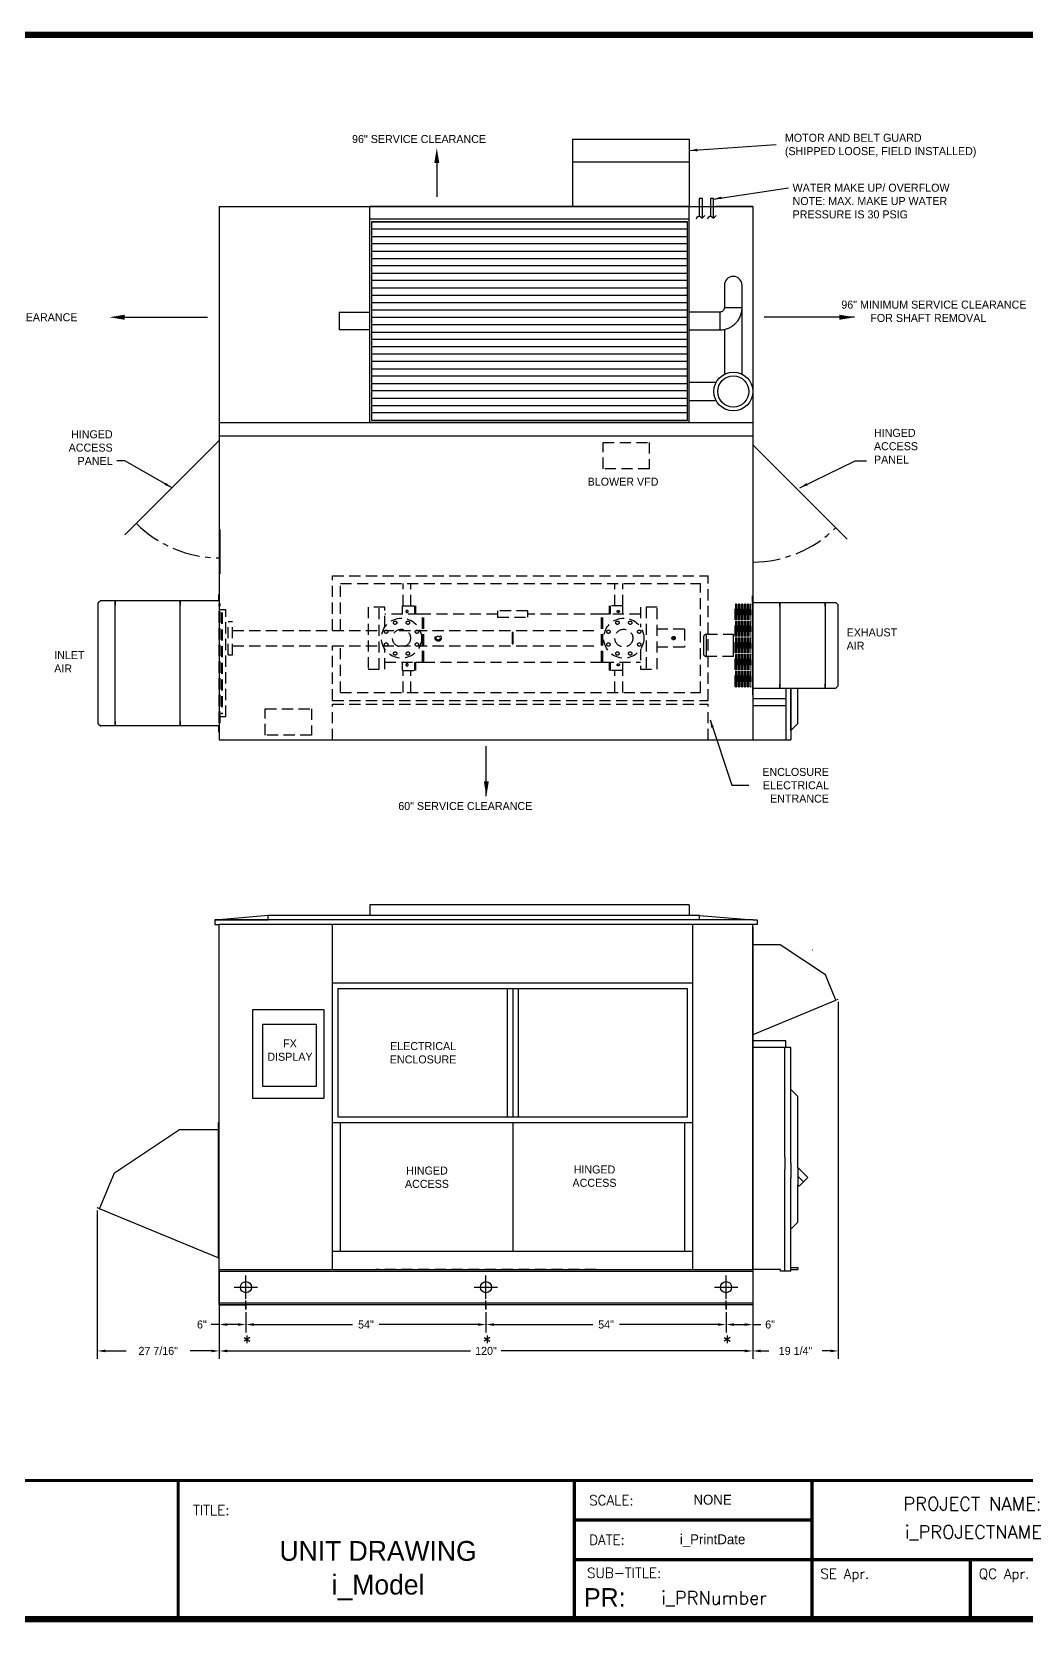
# Model space of a CAD drawing. Header units: inches. Extents: x -247 to 341, y -90 to 280.
# Drawn here: x -38 to 185.7, y -82.2 to 275.6 of the extents above; entities that cross this region are included whole.
import ezdxf
from ezdxf.enums import TextEntityAlignment as Align

# ---------------------------------------------------------------- set-up
doc = ezdxf.new("R2010")
doc.units = ezdxf.units.IN
doc.header["$MEASUREMENT"] = 0
doc.linetypes.add('CENTER', pattern=[2, 1.25, -0.25, 0.25, -0.25])
doc.linetypes.add('HIDDEN', pattern=[0.375, 0.25, -0.125])
doc.layers.get('0').update_dxf_attribs({"color": 10})
doc.layers.get('Defpoints').update_dxf_attribs({"color": 10})
doc.styles.add('ROMANS', font='romans.shx', dxfattribs={"height": 0.125})
doc.styles.add('SIMPLEX', font='SIMPLEX')
doc.dimstyles.get("Standard").update_dxf_attribs({"dimscale": 10, "dimtxt": 0.18, "dimasz": 0.18, "dimexe": 0.18, "dimexo": 0.0625, "dimgap": 0.09, "dimtad": 0, "dimtih": 1, "dimtoh": 1, "dimdec": 4, "dimzin": 0, "dimdsep": 46, "dimlunit": 5, "dimtxsty": 'Standard', "dimcen": -0.2, "dimadec": 0, "dimazin": 0, "dimtfac": 1, "dimtdec": 4, "dimtofl": 0, "dimtmove": 0, "dimatfit": 3, "dimfxl": 1, "dimfrac": 2, "dimtolj": 1, "dimtzin": 0, "dimarcsym": 0})
doc.dimstyles.new('STANDARD$0', dxfattribs={"dimtxt": 1, "dimasz": 1, "dimexe": 0.5, "dimexo": 0.5, "dimgap": 1, "dimtad": 0, "dimtih": 1, "dimtoh": 1, "dimdec": 6, "dimzin": 0, "dimdsep": 46, "dimlunit": 5, "dimtxsty": 'Standard', "dimcen": -0.0625, "dimadec": 0, "dimazin": 0, "dimtfac": 1, "dimtdec": 4, "dimtofl": 0, "dimtmove": 0, "dimatfit": 3, "dimfxl": 1, "dimtolj": 1, "dimtzin": 0, "dimarcsym": 0})

# ---------------------------------------------------------------- blocks, each defined once
blk = doc.blocks.new('*D4')
at = {"color": 0, "lineweight": -2, "ltscale": 5}
for p, q in [((4.17, -11.46), (4.17, -17.03)), ((10.17, -12.46), (10.17, -17.03)), ((4.17, -15.23), (2.37, -15.23)), ((8.37, -15.23), (5.97, -15.23))]:
    blk.add_line(p, q, dxfattribs=at)
at = {"color": 0, "ltscale": 5}
for points in [[(5.97, -14.93), (5.97, -15.53), (4.17, -15.23)], [(8.37, -14.93), (8.37, -15.53), (10.17, -15.23)]]:
    blk.add_solid(points, dxfattribs=at)
at = {"layer": 'Defpoints', "color": 0, "ltscale": 5}
for p in [(4.17, -10.83), (10.17, -11.83), (4.17, -15.23)]:
    blk.add_point(p, dxfattribs=at)
at = {"color": 0, "ltscale": 5, "insert": (0.27, -15.23), "char_height": 1.8, "attachment_point": 5}
blk.add_mtext('\\A1;6"', dxfattribs=at)
blk = doc.blocks.new('*D5')
at = {"color": 0, "lineweight": -2, "ltscale": 5}
for p, q in [((10.17, -13.08), (10.17, -17.03)), ((64.17, -12.46), (64.17, -17.03)), ((11.97, -15.23), (34.17, -15.23)), ((62.37, -15.23), (40.17, -15.23))]:
    blk.add_line(p, q, dxfattribs=at)
at = {"color": 0, "ltscale": 5}
for points in [[(11.97, -14.93), (11.97, -15.53), (10.17, -15.23)], [(62.37, -14.93), (62.37, -15.53), (64.17, -15.23)]]:
    blk.add_solid(points, dxfattribs=at)
at = {"layer": 'Defpoints', "color": 0, "ltscale": 5}
for p in [(10.17, -12.46), (64.17, -11.83), (64.17, -15.23)]:
    blk.add_point(p, dxfattribs=at)
at = {"color": 0, "ltscale": 5, "insert": (37.17, -15.23), "char_height": 1.8, "attachment_point": 5}
blk.add_mtext('\\A1;54"', dxfattribs=at)
blk = doc.blocks.new('*D6')
at = {"color": 0, "lineweight": -2, "ltscale": 5}
for p, q in [((64.17, -13.08), (64.17, -17.03)), ((118.17, -12.46), (118.17, -17.03)), ((65.97, -15.23), (88.17, -15.23)), ((116.37, -15.23), (94.17, -15.23))]:
    blk.add_line(p, q, dxfattribs=at)
at = {"color": 0, "ltscale": 5}
for points in [[(65.97, -14.93), (65.97, -15.53), (64.17, -15.23)], [(116.37, -14.93), (116.37, -15.53), (118.17, -15.23)]]:
    blk.add_solid(points, dxfattribs=at)
at = {"layer": 'Defpoints', "color": 0, "ltscale": 5}
for p in [(64.17, -12.46), (118.17, -11.83), (118.17, -15.23)]:
    blk.add_point(p, dxfattribs=at)
at = {"color": 0, "ltscale": 5, "insert": (91.17, -15.23), "char_height": 1.8, "attachment_point": 5}
blk.add_mtext('\\A1;54"', dxfattribs=at)
blk = doc.blocks.new('*D7')
at = {"color": 0, "lineweight": -2, "ltscale": 5}
for p, q in [((118.17, -13.08), (118.17, -17.03)), ((124.17, -11.46), (124.17, -17.03)), ((119.97, -15.23), (122.37, -15.23)), ((124.17, -15.23), (125.97, -15.23))]:
    blk.add_line(p, q, dxfattribs=at)
at = {"color": 0, "ltscale": 5}
for points in [[(119.97, -14.93), (119.97, -15.53), (118.17, -15.23)], [(122.37, -14.93), (122.37, -15.53), (124.17, -15.23)]]:
    blk.add_solid(points, dxfattribs=at)
at = {"layer": 'Defpoints', "color": 0, "ltscale": 5}
for p in [(118.17, -12.46), (124.17, -10.83), (124.17, -15.23)]:
    blk.add_point(p, dxfattribs=at)
at = {"color": 0, "ltscale": 5, "insert": (128.07, -15.23), "char_height": 1.8, "attachment_point": 5}
blk.add_mtext('\\A1;6"', dxfattribs=at)
blk = doc.blocks.new('*D8')
at = {"color": 0, "lineweight": -2, "ltscale": 5}
for p, q in [((4.17, -12.08), (4.17, -22.97)), ((124.17, -12.08), (124.17, -22.97)), ((5.97, -21.17), (60.72, -21.17)), ((122.37, -21.17), (67.62, -21.17))]:
    blk.add_line(p, q, dxfattribs=at)
at = {"color": 0, "ltscale": 5}
for points in [[(5.97, -20.87), (5.97, -21.47), (4.17, -21.17)], [(122.37, -20.87), (122.37, -21.47), (124.17, -21.17)]]:
    blk.add_solid(points, dxfattribs=at)
at = {"layer": 'Defpoints', "color": 0, "ltscale": 5}
for p in [(4.17, -11.46), (124.17, -11.46), (4.17, -21.17)]:
    blk.add_point(p, dxfattribs=at)
at = {"color": 0, "ltscale": 5, "insert": (64.17, -21.17), "char_height": 1.8, "attachment_point": 5}
blk.add_mtext('\\A1;120"', dxfattribs=at)
blk = doc.blocks.new('*D38')
at = {"color": 0, "lineweight": -2, "ltscale": 5}
for p, q in [((-23.27, 10.4), (-23.27, -22.97)), ((4.17, -3.46), (4.17, -22.97)), ((-21.47, -21.17), (-16.75, -21.17)), ((2.37, -21.17), (-2.35, -21.17))]:
    blk.add_line(p, q, dxfattribs=at)
at = {"color": 0, "ltscale": 5}
for points in [[(-21.47, -20.87), (-21.47, -21.47), (-23.27, -21.17)], [(2.37, -20.87), (2.37, -21.47), (4.17, -21.17)]]:
    blk.add_solid(points, dxfattribs=at)
at = {"layer": 'Defpoints', "color": 0, "ltscale": 5}
for p in [(-23.27, 11.02), (4.17, -2.83), (4.17, -21.17)]:
    blk.add_point(p, dxfattribs=at)
at = {"color": 0, "ltscale": 5, "insert": (-9.55, -21.17), "char_height": 1.8, "attachment_point": 5}
blk.add_mtext('\\A1;27 7/16"', dxfattribs=at)
blk = doc.blocks.new('*D39')
at = {"color": 0, "lineweight": -2, "ltscale": 5}
for p, q in [((124.17, 74.16), (124.17, -22.97)), ((143.41, 57.35), (143.41, -22.97)), ((125.97, -21.17), (127.79, -21.17)), ((141.61, -21.17), (139.79, -21.17))]:
    blk.add_line(p, q, dxfattribs=at)
at = {"color": 0, "ltscale": 5}
for points in [[(125.97, -20.87), (125.97, -21.47), (124.17, -21.17)], [(141.61, -20.87), (141.61, -21.47), (143.41, -21.17)]]:
    blk.add_solid(points, dxfattribs=at)
at = {"layer": 'Defpoints', "color": 0, "ltscale": 5}
for p in [(124.17, 74.79), (143.41, 57.98), (143.41, -21.17)]:
    blk.add_point(p, dxfattribs=at)
at = {"color": 0, "ltscale": 5, "insert": (133.79, -21.17), "char_height": 1.8, "attachment_point": 5}
blk.add_mtext('\\A1;19 1/4"', dxfattribs=at)

msp = doc.modelspace()

# ---------------------------------------------------------------- linework, layer by layer
at = {"color": 1, "linetype": 'Continuous'}
for p, q in [((83.65735, 251.44961), (83.65735, 246.35861)), ((83.65735, 251.44961), (109.90735, 251.44961)), ((109.90735, 251.44961), (109.90735, 246.35861)), ((83.65735, 246.35861), (109.90735, 246.35861)), ((83.65735, 246.35861), (83.65735, 236.32461)), ((109.90735, 246.35861), (109.90735, 236.32461)), ((109.90735, 236.32461), (38.03235, 236.32461)), ((38.03235, 233.44961), (38.03235, 236.32461)), ((109.90735, 233.44961), (109.90735, 236.32461)), ((38.03235, 231.19961), (38.03235, 233.44961)), ((109.90735, 233.44961), (38.03235, 233.44961)), ((38.53235, 188.19961), (38.53235, 232.94961)), ((38.53235, 232.94961), (109.40735, 232.94961)), ((38.5327, 232.87947), (109.37714, 232.87947)), ((109.40735, 232.94961), (109.40735, 188.19961)), ((109.90735, 231.19961), (109.90735, 233.44961)), ((38.03235, 189.94961), (38.03235, 231.19961)), ((38.04835, 231.19961), (38.03235, 231.19961)), ((38.04835, 189.94961), (38.04835, 231.19961)), ((38.5327, 231.27947), (109.37714, 231.27947)), ((38.5327, 229.59058), (109.37714, 229.59058)), ((109.89135, 231.19961), (109.90735, 231.19961)), ((109.89135, 189.94961), (109.89135, 231.19961)), ((109.90735, 189.94961), (109.90735, 231.19961)), ((38.5327, 227.99058), (109.37714, 227.99058)), ((38.5327, 226.30169), (109.37714, 226.30169)), ((38.5327, 224.6128), (109.37714, 224.6128)), ((38.5327, 223.0128), (109.37714, 223.0128)), ((38.5327, 221.32391), (109.37714, 221.32391)), ((38.5327, 219.72391), (109.37714, 219.72391)), ((117.78235, 218.59052), (117.78235, 215.59052)), ((121.78235, 215.59052), (121.78235, 218.59052)), ((38.5327, 218.03502), (109.37714, 218.03502)), ((38.5327, 216.34613), (109.37714, 216.34613)), ((38.5327, 214.74613), (109.37714, 214.74613)), ((117.78235, 215.59052), (117.78235, 213.59052)), ((121.78235, 213.59052), (121.78235, 215.59052)), ((31.14135, 212.57461), (31.14135, 208.57453)), ((31.14135, 212.57461), (38.03235, 212.57461)), ((38.5327, 213.05725), (109.37714, 213.05725)), ((38.5327, 211.45725), (109.37714, 211.45725)), ((116.79835, 212.57461), (109.90735, 212.57461)), ((116.79835, 212.57461), (116.79835, 208.57453)), ((117.78235, 213.59052), (121.78243, 213.59052)), ((121.78235, 198.59901), (121.78235, 213.59052)), ((38.03235, 208.57461), (31.14135, 208.57461)), ((38.5327, 209.76836), (109.37714, 209.76836)), ((38.5327, 208.07947), (109.37714, 208.07947)), ((109.90735, 208.57461), (116.79835, 208.57461)), ((117.78235, 208.67616), (117.78235, 198.58252)), ((38.5327, 206.47947), (109.37714, 206.47947)), ((38.5327, 204.79058), (109.37714, 204.79058)), ((38.5327, 203.19058), (109.37714, 203.19058)), ((38.5327, 201.50169), (109.37714, 201.50169)), ((38.5327, 199.8128), (109.37714, 199.8128)), ((38.5327, 198.2128), (109.37714, 198.2128)), ((38.5327, 196.52391), (109.37714, 196.52391)), ((38.5327, 194.92391), (109.37714, 194.92391)), ((38.5327, 193.23502), (109.37714, 193.23502)), ((115.90726, 196.69961), (109.90735, 196.69961)), ((38.03235, 187.69961), (38.03235, 189.94961)), ((38.04835, 189.94961), (38.03235, 189.94961)), ((38.5327, 191.54613), (109.37714, 191.54613)), ((38.5327, 189.94613), (109.37714, 189.94613)), ((109.89135, 189.94961), (109.90735, 189.94961)), ((109.90735, 192.69961), (115.90726, 192.69961)), ((109.90735, 187.69961), (109.90735, 189.94961)), ((109.90735, 187.69961), (38.03235, 187.69961)), ((109.40735, 188.19961), (38.53235, 188.19961)), ((38.5327, 188.25725), (109.37714, 188.25725))]:
    msp.add_line(p, q, dxfattribs=at)
at = {"color": 1, "ltscale": 5}
for p, q in [((4.17335, 236.32461), (124.17335, 236.32461)), ((4.17335, 236.32461), (4.17335, 116.32461)), ((4.17335, 236.32461), (19.17335, 236.32461)), ((124.17335, 236.32461), (115.92335, 236.32461)), ((124.17335, 236.32461), (124.17335, 116.32461)), ((4.17335, 187.69961), (124.17335, 187.69961)), ((124.17335, 188.69961), (124.17335, 182.69961)), ((4.17335, 183.65714), (-17.03985, 162.44394)), ((4.17335, 184.69961), (124.17335, 184.69961)), ((124.17335, 182.69961), (145.38656, 161.4864)), ((4.36085, 153.67955), (4.36085, 163.67955)), ((-23.08109, 147.09213), (-22.67782, 147.52863)), ((-23.08109, 119.96513), (-23.08109, 147.09213)), ((-22.67782, 147.52863), (-22.62099, 147.52863)), ((4.10985, 147.59113), (-22.56233, 147.59113)), ((-19.20391, 147.52763), (-19.20391, 146.59113)), ((-19.20354, 147.52763), (-19.20391, 147.52763)), ((-19.20354, 146.59113), (-19.20354, 147.52763)), ((-4.6056, 147.52763), (-4.6056, 146.59113)), ((-4.60504, 147.52763), (-4.60504, 147.52863)), ((-4.60504, 146.59113), (-4.60504, 147.52763)), ((4.10985, 147.59113), (4.10985, 149.02863)), ((4.10985, 147.59113), (4.10985, 147.52863)), ((4.17335, 149.02863), (4.11085, 149.02863)), ((4.11085, 147.59213), (4.11085, 149.02863)), ((4.11085, 147.59213), (4.17335, 147.59213)), ((4.17335, 147.59213), (4.17335, 149.02863)), ((4.17335, 147.59213), (4.17335, 119.46513)), ((124.1171, 147.29944), (124.1171, 148.73594)), ((124.1171, 148.73594), (124.1796, 148.73594)), ((124.1796, 147.29944), (124.1171, 147.29944)), ((124.1171, 147.29944), (124.1171, 127.92244)), ((124.1796, 147.29944), (124.1796, 148.73594)), ((124.1806, 148.73594), (124.1806, 147.29844)), ((124.1806, 147.29844), (124.1806, 147.23594)), ((124.1806, 147.23594), (142.76885, 147.23594)), ((124.1806, 147.23494), (130.24122, 147.23494)), ((130.24122, 147.23494), (130.24122, 147.23594)), ((130.24122, 146.29844), (130.24122, 147.23494)), ((130.24177, 147.23494), (140.4258, 147.23494)), ((130.24177, 147.23494), (130.24177, 146.29844)), ((140.4258, 146.29844), (140.4258, 147.23494)), ((140.4258, 147.23494), (140.42617, 147.23494)), ((140.42617, 147.23494), (142.76977, 147.23494)), ((140.42617, 147.23494), (140.42617, 146.29844)), ((142.76977, 147.23494), (142.82751, 147.23494)), ((142.8275, 147.23594), (142.88433, 147.23594)), ((142.88433, 147.23594), (143.2876, 146.79944)), ((143.2876, 146.79944), (143.2876, 128.42244)), ((-19.25278, 120.46613), (-19.25278, 146.59113)), ((-19.25241, 120.46613), (-19.25241, 146.59113)), ((-19.20391, 146.59113), (-19.20354, 146.59113)), ((-4.62395, 120.46613), (-4.62395, 146.59113)), ((-4.6234, 120.46613), (-4.6234, 146.59113)), ((130.25957, 146.29844), (130.25957, 128.92344)), ((130.26013, 146.29844), (130.26013, 128.92344)), ((140.42617, 146.29844), (140.4258, 146.29844)), ((140.47468, 146.29844), (140.47468, 128.92344)), ((140.47504, 146.29844), (140.47504, 128.92344)), ((130.24122, 128.92344), (130.24122, 127.98694)), ((130.24177, 127.98694), (130.24177, 128.92344)), ((140.4258, 128.92344), (140.4258, 127.98694)), ((140.42617, 128.92344), (140.4258, 128.92344)), ((140.42617, 127.98694), (140.42617, 128.92344)), ((124.1796, 127.92244), (124.1171, 127.92244)), ((124.1171, 127.92244), (124.1171, 126.48594)), ((124.1171, 126.48594), (124.1796, 126.48594)), ((124.1796, 127.92244), (124.1796, 126.48594)), ((124.1806, 127.98694), (130.24122, 127.98694)), ((124.1806, 127.92344), (124.1806, 127.98594)), ((124.1806, 127.98594), (142.76885, 127.98594)), ((124.1806, 127.92344), (124.1806, 126.48594)), ((130.24122, 127.98694), (130.24122, 127.98594)), ((130.24177, 127.98694), (140.4258, 127.98694)), ((140.4258, 127.98694), (140.42617, 127.98694)), ((140.42617, 127.98694), (142.76977, 127.98694)), ((142.76977, 127.98694), (142.82751, 127.98694)), ((142.88433, 127.98594), (142.8275, 127.98594)), ((143.2876, 128.42244), (142.88433, 127.98594)), ((-22.67782, 119.52863), (-23.08109, 119.96513)), ((-22.62099, 119.52863), (-22.67782, 119.52863)), ((-22.56326, 119.52963), (-22.621, 119.52963)), ((-22.56233, 119.46613), (-22.56233, 119.52863)), ((4.10985, 119.46613), (-22.56233, 119.46613)), ((-19.20391, 119.52963), (-19.20391, 120.46613)), ((-19.20391, 120.46613), (-19.20354, 120.46613)), ((-19.20354, 119.52963), (-19.20391, 119.52963)), ((-19.20354, 120.46613), (-19.20354, 119.52963)), ((-4.6056, 119.52963), (-4.6056, 120.46613)), ((-4.60504, 120.46613), (-4.60504, 119.52963)), ((-4.60504, 119.52963), (-4.60504, 119.52863)), ((4.10985, 119.46613), (4.10985, 119.52863)), ((4.10985, 118.02863), (4.10985, 119.46613)), ((4.11085, 119.46513), (4.17335, 119.46513)), ((4.11085, 119.46513), (4.11085, 118.02863)), ((4.17335, 119.46513), (4.17335, 118.02863)), ((4.17335, 118.02863), (4.11085, 118.02863)), ((4.17335, 116.32461), (124.17335, 116.32461)), ((4.17335, 75.78953), (3.17335, 75.78953)), ((3.17335, 75.78953), (3.17335, 74.78953)), ((3.17335, 75.78953), (15.17335, 75.78953)), ((15.17335, 76.78953), (4.17335, 75.78953)), ((124.17335, 75.78953), (4.17335, 75.78953)), ((15.17335, 75.78953), (15.17335, 76.78953)), ((112.17335, 76.78953), (15.17335, 76.78953)), ((112.17335, 75.78953), (112.17335, 76.78953)), ((112.17335, 76.78953), (124.17335, 75.78953)), ((124.17335, 75.78953), (112.17335, 75.78953)), ((124.17335, 75.78953), (125.17335, 75.78953)), ((125.17335, 75.78953), (125.17335, 74.78953)), ((3.17335, 74.78953), (4.17335, 74.78953)), ((4.17335, -2.83047), (4.17335, 74.78953)), ((125.17335, 74.78953), (4.17335, 74.78953)), ((29.67335, -2.83047), (29.67335, 74.78953)), ((110.67335, -2.83047), (110.67335, 74.78953)), ((124.17335, -2.83047), (124.17335, 74.78953)), ((124.23585, 70.34966), (124.23585, 71.78616)), ((124.23585, 50.03416), (124.23585, 70.22266)), ((124.23585, 70.22266), (124.29835, 70.22266)), ((124.29935, 70.22266), (124.29835, 70.22266)), ((130.35997, 70.22266), (124.29935, 70.22266)), ((140.544, 63.41791), (130.35997, 70.22266)), ((137.58884, 69.09935), (137.65134, 69.09935)), ((29.67335, 61.66013), (110.67335, 61.66013)), ((142.8876, 57.75997), (140.544, 63.41791)), ((30.92335, 31.41013), (30.92335, 60.41013)), ((30.92335, 60.41013), (109.42335, 60.41013)), ((68.92335, 60.41013), (68.92335, 49.53416)), ((70.17335, 60.41013), (70.17335, 49.53416)), ((71.42335, 60.41013), (71.42335, 49.53416)), ((109.42335, 60.41013), (109.42335, 31.41013)), ((124.23585, 50.03416), (142.8876, 57.75997)), ((143.00308, 57.8098), (143.40635, 57.97684)), ((124.23585, 49.97166), (124.23585, 50.03416)), ((68.92335, 42.36784), (68.92335, 31.41013)), ((70.17335, 42.36784), (70.17335, 31.41013)), ((71.42335, 42.36784), (71.42335, 31.41013)), ((-19.39049, 18.916), (-4.79254, 28.67003)), ((-4.79254, 28.67003), (3.92235, 28.67003)), ((3.92235, 28.67003), (3.92335, 28.67003)), ((3.98585, 28.67003), (3.92335, 28.67003)), ((3.98585, 28.79703), (3.98585, 30.23353)), ((3.98585, -0.26847), (3.98585, 28.67003)), ((110.67335, 30.16013), (29.67335, 30.16013)), ((109.42335, 31.41013), (30.92335, 31.41013)), ((31.42335, 1.26346), (31.42335, 30.16013)), ((108.92335, 1.26346), (108.92335, 30.16013)), ((-22.74983, 10.80581), (-19.39049, 18.916)), ((-22.86532, 10.85565), (-23.26859, 11.02269)), ((-22.8085, 10.83011), (-22.74983, 10.80581)), ((3.92235, -0.24217), (-22.74983, 10.80581)), ((29.67335, 1.26346), (110.67335, 1.26346)), ((3.98585, -0.26847), (3.92335, -0.26847)), ((4.17335, -2.83047), (124.17335, -2.83047)), ((4.17335, -10.83047), (4.17335, -2.83047)), ((4.17335, -3.20547), (124.17335, -3.20547)), ((124.17335, -2.83047), (124.17335, -10.83047)), ((124.17335, -10.45547), (4.17335, -10.45547)), ((10.17335, -11.83047), (10.17335, -9.83047)), ((64.17335, -11.83047), (64.17335, -9.83047)), ((118.17335, -11.83047), (118.17335, -9.83047)), ((124.17335, -10.83047), (4.17335, -10.83047)), ((4.17335, -10.83047), (10.17335, -10.83047)), ((10.17335, -10.83047), (10.17335, -11.83047)), ((64.17335, -10.83047), (64.17335, -11.83047)), ((124.17335, -10.83047), (118.17335, -10.83047)), ((118.17335, -10.83047), (118.17335, -11.83047))]:
    msp.add_line(p, q, dxfattribs=at)
at = {"ltscale": 5}
for p, q in [((147.24173, 179.07176), (149.7458, 179.07176)), ((114.56824, 120.83977), (119.50505, 106.09944)), ((119.50505, 106.09944), (123.2992, 106.09944)), ((109.90735, 79.16953), (38.03235, 79.16953)), ((38.03235, 79.16953), (38.03235, 76.78953)), ((109.90735, 79.16953), (109.90735, 76.78953)), ((11.72347, 55.64446), (27.72347, 55.64446)), ((11.72347, 35.64446), (11.72347, 55.64446)), ((27.72347, 55.64446), (27.72347, 37.64446)), ((13.94481, 52.3517), (25.94481, 52.3517)), ((13.94481, 38.3517), (13.94481, 52.3517)), ((25.94481, 52.3517), (25.94481, 38.3517)), ((68.92335, 49.53416), (68.92335, 42.36784)), ((70.17335, 49.53416), (70.17335, 42.36784)), ((71.42335, 49.53416), (71.42335, 42.36784)), ((25.94481, 38.3517), (13.94481, 38.3517)), ((27.72347, 37.64446), (27.72347, 35.64446)), ((27.72347, 35.64446), (11.72347, 35.64446)), ((70.17335, 30.16013), (70.17335, 1.26346))]:
    msp.add_line(p, q, dxfattribs=at)
at = {"color": 1, "linetype": 'HIDDEN', "ltscale": 10}
for p, q in [((29.67335, 153.21223), (114.17335, 153.21223)), ((29.67335, 140.96223), (29.67335, 153.21223)), ((31.42335, 151.46223), (112.42335, 151.46223)), ((31.42335, 140.96223), (31.42335, 151.46223)), ((45.52006, 146.46223), (45.52006, 151.46223)), ((47.27006, 146.46223), (47.27006, 151.46223)), ((93.17335, 146.46223), (93.17335, 151.46223)), ((94.92335, 146.46223), (94.92335, 151.46223)), ((112.42335, 126.96223), (112.42335, 151.46223)), ((114.17335, 125.21223), (114.17335, 153.21223)), ((4.17335, 120.17218), (4.17335, 146.92218)), ((4.36085, 146.92218), (4.17335, 146.92218)), ((4.36085, 120.17218), (4.36085, 146.92218)), ((120.20773, 128.29493), (120.20773, 146.85743)), ((120.26398, 146.85743), (120.26398, 128.29493)), ((120.54523, 128.29493), (120.54523, 146.85743)), ((120.60148, 146.85743), (120.60148, 128.29493)), ((120.88273, 128.29493), (120.88273, 146.85743)), ((120.93898, 146.85743), (120.93898, 128.29493)), ((121.22023, 128.29493), (121.22023, 146.85743)), ((121.27648, 146.85743), (121.27648, 128.29493)), ((121.55773, 128.29493), (121.55773, 146.85743)), ((121.61398, 146.85743), (121.61398, 128.29493)), ((121.89523, 128.29493), (121.89523, 146.85743)), ((121.95148, 146.85743), (121.95148, 128.29493)), ((122.23273, 128.29493), (122.23273, 146.85743)), ((122.28898, 146.85743), (122.28898, 128.29493)), ((122.57023, 128.29493), (122.57023, 146.85743)), ((122.62648, 146.85743), (122.62648, 128.29493)), ((122.90773, 128.29493), (122.90773, 146.85743)), ((122.96398, 146.85743), (122.96398, 128.29493)), ((123.24523, 128.29493), (123.24523, 146.85743)), ((123.30148, 146.85743), (123.30148, 128.29493)), ((123.58273, 128.29493), (123.58273, 146.85743)), ((123.63898, 146.85743), (123.63898, 128.29493)), ((124.17335, 147.08243), (124.1171, 147.08243)), ((124.1171, 128.06993), (124.1171, 147.08243)), ((124.17335, 128.06993), (124.17335, 147.08243)), ((5.67335, 145.57843), (4.36085, 145.57843)), ((4.79835, 144.92218), (4.67335, 144.92218)), ((4.67335, 144.92218), (4.67335, 122.17218)), ((4.79835, 144.92218), (4.79835, 122.17218)), ((5.67335, 121.51593), (5.67335, 145.57843)), ((37.67335, 146.21223), (37.67335, 132.21223)), ((41.42335, 146.21223), (37.67335, 146.21223)), ((40.17335, 132.21223), (40.17335, 146.21223)), ((41.42335, 141.6997), (41.42335, 146.21223)), ((49.17335, 144.58723), (41.42335, 144.58723)), ((45.42335, 146.46223), (48.42335, 146.46223)), ((45.42335, 144.58723), (45.42335, 146.46223)), ((48.17335, 144.58723), (48.17335, 146.46223)), ((48.42335, 144.58723), (48.42335, 146.46223)), ((49.92335, 144.58723), (48.42335, 144.58723)), ((49.92335, 133.83723), (49.92335, 144.58723)), ((50.17335, 133.83723), (50.17335, 144.58723)), ((66.79835, 144.58723), (50.17335, 144.58723)), ((73.54835, 145.33723), (66.79835, 145.33723)), ((66.79835, 145.33723), (66.79835, 143.96223)), ((66.79835, 143.96223), (73.54835, 143.96223)), ((73.54835, 143.96223), (73.54835, 145.33723)), ((90.17335, 144.58723), (73.54835, 144.58723)), ((90.17335, 133.83723), (90.17335, 144.58723)), ((90.42335, 133.83723), (90.42335, 144.58723)), ((91.92335, 144.58723), (90.42335, 144.58723)), ((94.92335, 146.46223), (91.92335, 146.46223)), ((91.92335, 144.58723), (91.92335, 146.46223)), ((98.92335, 144.58723), (91.92335, 144.58723)), ((92.17335, 144.58723), (92.17335, 146.46223)), ((94.92335, 144.58723), (94.92335, 146.46223)), ((98.92335, 146.21223), (98.92335, 141.6997)), ((102.67335, 146.21223), (98.92335, 146.21223)), ((100.17335, 146.21223), (100.17335, 132.21223)), ((102.67335, 132.21223), (102.67335, 146.21223)), ((6.17335, 135.46223), (6.17335, 142.96223)), ((6.17335, 142.96223), (7.17335, 142.96223)), ((7.17335, 135.46223), (7.17335, 142.96223)), ((7.17335, 140.96223), (89.17335, 140.96223)), ((70.04835, 140.46223), (70.04835, 137.96223)), ((70.29835, 140.46223), (70.04835, 140.46223)), ((70.29835, 137.96223), (70.29835, 140.46223)), ((108.80335, 141.21223), (102.67335, 141.21223)), ((108.80335, 141.21223), (108.80335, 137.21223)), ((113.7671, 140.0793), (119.8421, 140.0793)), ((113.7671, 137.57618), (113.7671, 140.0793)), ((119.8421, 137.57618), (119.8421, 140.0793)), ((7.17335, 137.46223), (89.17335, 137.46223)), ((29.67335, 125.21223), (29.67335, 137.46223)), ((31.42335, 126.96223), (31.42335, 137.46223)), ((41.42335, 132.21223), (41.42335, 136.72476)), ((70.04835, 137.96223), (70.29835, 137.96223)), ((98.92335, 136.72476), (98.92335, 132.21223)), ((108.80335, 137.21223), (102.67335, 137.21223)), ((113.0921, 139.4043), (113.0921, 137.57618)), ((113.0921, 137.57618), (113.0921, 135.74805)), ((113.7671, 135.07305), (113.7671, 137.57618)), ((119.8421, 135.07305), (119.8421, 137.57618)), ((124.1171, 137.57618), (124.1171, 137.61094)), ((124.1171, 137.57618), (124.1171, 137.57618)), ((4.17335, 133.54718), (4.17335, 133.52863)), ((6.17335, 135.46223), (7.17335, 135.46223)), ((41.42335, 133.83723), (49.17335, 133.83723)), ((45.42335, 131.96223), (45.42335, 133.83723)), ((48.17335, 131.96223), (48.17335, 133.83723)), ((48.42335, 131.96223), (48.42335, 133.83723)), ((48.42335, 133.83723), (49.92335, 133.83723)), ((50.17335, 133.83723), (90.17335, 133.83723)), ((90.42335, 133.83723), (98.92335, 133.83723)), ((90.42335, 133.83723), (91.92335, 133.83723)), ((91.92335, 131.96223), (91.92335, 133.83723)), ((92.17335, 131.96223), (92.17335, 133.83723)), ((94.92335, 131.96223), (94.92335, 133.83723)), ((119.8421, 135.07305), (113.7671, 135.07305)), ((37.67335, 132.21223), (41.42335, 132.21223)), ((45.42335, 131.96223), (48.42335, 131.96223)), ((45.52006, 126.96223), (45.52006, 131.96223)), ((47.27006, 126.96223), (47.27006, 131.96223)), ((94.92335, 131.96223), (91.92335, 131.96223)), ((93.17335, 126.96223), (93.17335, 131.96223)), ((94.92335, 126.96223), (94.92335, 131.96223)), ((98.92335, 132.21223), (102.67335, 132.21223)), ((31.42335, 126.96223), (112.42335, 126.96223)), ((124.17335, 128.06993), (124.1171, 128.06993)), ((4.79835, 122.17218), (4.67335, 122.17218)), ((29.67335, 125.21223), (114.17335, 125.21223)), ((29.67335, 116.32461), (29.67335, 124.32461)), ((29.67335, 124.32461), (114.17335, 124.32461)), ((114.17335, 116.32461), (114.17335, 124.32461)), ((4.36085, 120.17218), (4.17335, 120.17218)), ((5.67335, 121.51593), (4.36085, 121.51593)), ((124.23585, 68.80533), (124.17335, 68.80533)), ((124.17335, 47.68033), (124.17335, 68.80533)), ((124.23585, 47.68033), (124.23585, 68.80533)), ((124.17335, 58.24283), (124.17335, 58.28145)), ((124.17335, 58.24283), (124.17335, 58.24283)), ((124.23585, 47.68033), (124.17335, 47.68033)), ((3.98585, 0.82578), (3.98585, 27.57578)), ((4.17335, 27.57578), (3.98585, 27.57578)), ((4.17335, 0.82578), (4.17335, 27.57578)), ((3.98585, 14.20078), (3.98585, 14.23776)), ((3.98585, 14.20078), (3.98585, 14.20078)), ((4.17335, 0.82578), (3.98585, 0.82578)), ((88.92335, -2.83047), (39.42335, -2.83047))]:
    msp.add_line(p, q, dxfattribs=at)
at = {"color": 1}
for p, q in [((131.64124, 125.53414), (124.17335, 125.53414)), ((131.64124, 127.98694), (131.64124, 116.32461)), ((132.75218, 127.98694), (132.75218, 116.32461)), ((132.75218, 118.45929), (132.75218, 127.98694)), ((134.32437, 120.03148), (134.32437, 127.98694)), ((131.64124, 123.96195), (124.17335, 123.96195)), ((134.32437, 120.03148), (132.75218, 118.45929)), ((124.17335, 116.32461), (132.75218, 116.32461)), ((131.64124, 48.6144), (124.17335, 48.6144)), ((132.75218, 47.08648), (124.17335, 47.08648)), ((131.40732, 22.44574), (131.40732, 47.08648)), ((131.64124, 47.08648), (131.64124, 48.6144)), ((132.75218, 21.10088), (132.75218, 47.08648)), ((134.32437, 36.08117), (132.75218, 37.65336)), ((134.32437, 20.08086), (134.32437, 36.08117)), ((131.40732, 22.44574), (131.40732, 19.66648)), ((131.40732, -3.22352), (131.40732, 19.66648)), ((132.75218, 21.10088), (132.75218, 17.76209)), ((136.54026, 17.86498), (134.32437, 20.08086)), ((134.32437, 20.08086), (134.32437, 16.1899)), ((135.56752, 16.89223), (134.32437, 18.13538)), ((132.75218, -3.22352), (132.75218, 17.76209)), ((134.32437, 7.78179), (134.32437, 16.1899)), ((134.59478, 15.91949), (134.32437, 16.1899)), ((136.54026, 17.86498), (134.59478, 15.91949)), ((134.32437, 7.78179), (132.75218, 6.20961)), ((130.3939, -2.83047), (124.17335, -2.83047)), ((130.3939, -3.22352), (130.3939, -2.83047)), ((132.75218, -3.22352), (130.3939, -3.22352)), ((132.75218, -2.35901), (134.32437, -2.35901)), ((132.75218, -2.83047), (134.32437, -2.83047)), ((134.32437, -2.35901), (134.32437, -2.83047)), ((7.54835, -6.83047), (12.79835, -6.83047)), ((10.17335, -9.45547), (10.17335, -4.20547)), ((61.54835, -6.83047), (66.79835, -6.83047)), ((64.17335, -9.45547), (64.17335, -4.20547)), ((115.54835, -6.83047), (120.79835, -6.83047)), ((118.17335, -9.45547), (118.17335, -4.20547))]:
    msp.add_line(p, q, dxfattribs=at)
at = {"lineweight": 30}
for p, q in [((-5.07098, -81.48619), (-5.07098, -50.30119)), ((84.02902, -50.30119), (262.22902, -50.30119)), ((84.02902, -81.48619), (84.02902, -50.30119)), ((137.48902, -50.30119), (137.48902, -81.48619)), ((137.48902, -59.21119), (84.02902, -59.21119)), ((262.22902, -68.12119), (84.02902, -68.12119)), ((173.12902, -68.12119), (173.12902, -81.48619))]:
    msp.add_line(p, q, dxfattribs=at)
at = {"const_width": 1.4256}
msp.add_lwpolyline([(-236.73098, -81.48619), (333.50902, -81.48619), (333.50902, 274.91381), (-236.73098, 274.91381), (-236.73098, -81.48619)], dxfattribs=at)
at = {"color": 1, "ltscale": 5}
for points in [[(53.1054, 247.6691), (53.1054, 238.46464)], [(112.85227, 233.80522), (112.85227, 238.10322), (112.1207, 238.10322), (112.1207, 234.17162)], [(115.37662, 233.80522), (115.37662, 238.10322), (114.64505, 238.10322), (114.64505, 234.17162)], [(-18.70313, 211.40329), (1.57056, 211.40329)], [(147.04983, 211.40329), (126.77615, 211.40329)], [(64.24722, 103.61729), (64.24722, 114.89973)]]:
    msp.add_lwpolyline(points, dxfattribs=at)
at = {"color": 1, "linetype": 'HIDDEN', "ltscale": 10}
for points in [[(90.52816, 183.23996), (100.90794, 183.23996), (100.90794, 177.31298), (90.52816, 177.31298)], [(4.17335, 133.54718), (4.17335, 133.54486), (4.17335, 133.5495)], [(4.17335, 133.52863), (4.17335, 133.5379), (4.17335, 133.5379)], [(14.53358, 123.33705), (24.91335, 123.33705), (24.91335, 117.41007), (14.53358, 117.41007)]]:
    msp.add_lwpolyline(points, close=True, dxfattribs=at)
for points in [[(50.17335, 144.58723), (50.05461, 144.62487), (49.97256, 144.61251), (49.92335, 144.58723)], [(90.42335, 144.58723), (90.30461, 144.62487), (90.22256, 144.61251), (90.17335, 144.58723)], [(49.92335, 133.83723), (50.04209, 133.79959), (50.12415, 133.81195), (50.17335, 133.83723)], [(90.17335, 133.83723), (90.29209, 133.79959), (90.37415, 133.81195), (90.42335, 133.83723)]]:
    msp.add_lwpolyline(points, dxfattribs=at)
at = {"lineweight": 30, "const_width": 0.7128}
for points in [[(333.50902, -50.30119), (-94.17098, -50.30119), (-94.17098, -81.48619)], [(-5.07098, -50.30119), (-5.07098, -81.48619)], [(84.02902, -50.30119), (84.02902, -81.48619)], [(137.48902, -50.30119), (137.48902, -81.48619)], [(137.48902, -59.21119), (84.02902, -59.21119)], [(262.22902, -68.12119), (84.02902, -68.12119)], [(173.12902, -68.12119), (173.12902, -81.48619)]]:
    msp.add_lwpolyline(points, dxfattribs=at)
at = {"color": 1, "linetype": 'Continuous'}
for radius in [4.375, 3.5]:
    msp.add_circle((119.79835, 194.69961), radius, dxfattribs=at)
at = {"color": 1, "linetype": 'HIDDEN', "ltscale": 10}
for centre, radius in [((45.17335, 139.21223), 4.5), ((95.17335, 139.21223), 4.5), ((93.92335, 145.21223), 0.25), ((41.7088, 140.64729), 0.375), ((45.17335, 139.21223), 2.013), ((43.73829, 142.67678), 0.375), ((46.60842, 142.67678), 0.375), ((48.6379, 140.64729), 0.375), ((53.42335, 139.21223), 0.6875), ((53.42335, 139.21223), 0.45), ((91.7088, 140.64729), 0.375), ((95.17335, 139.21223), 2.013), ((93.73829, 142.67678), 0.375), ((96.60842, 142.67678), 0.375), ((98.6379, 140.64729), 0.375), ((106.37335, 139.21223), 0.375), ((41.7088, 137.77717), 0.375), ((43.73829, 135.74768), 0.375), ((46.60842, 135.74768), 0.375), ((48.6379, 137.77717), 0.375), ((91.7088, 137.77717), 0.375), ((93.73829, 135.74768), 0.375), ((96.60842, 135.74768), 0.375), ((98.6379, 137.77717), 0.375), ((106.37335, 139.21223), 0.21875), ((93.92335, 133.21223), 0.25)]:
    msp.add_circle(centre, radius, dxfattribs=at)
at = {"color": 1, "linetype": 'HIDDEN', "ltscale": 10, "extrusion": (0, 0, -1)}
for centre in [(-46.42335, 145.21223), (-46.42335, 133.21223)]:
    msp.add_circle(centre, 0.25, dxfattribs=at)
at = {"color": 1, "ltscale": 5}
for centre in [(10.17335, -6.83047), (64.17335, -6.83047), (118.17335, -6.83047)]:
    msp.add_circle(centre, 1.25, dxfattribs=at)
at = {"color": 1, "linetype": 'Continuous'}
msp.add_arc((119.78235, 218.59052), 2, 0, 180, dxfattribs=at)
at = {"color": 1, "linetype": 'CENTER', "ltscale": 5}
for centre, start, end in [((4.17335, 183.65714), 225, 270), ((124.17335, 182.69961), 270, 315)]:
    msp.add_arc(centre, 26.3684, start, end, dxfattribs=at)
at = {"color": 1, "ltscale": 5}
for centre, radius, start, end in [((-22.55982, 147.52995), 0.06123, 92.3554853, 182.1760952), ((-19.20295, 147.52766), 0.000964, 92.3554853, 182.1760952), ((-19.20268, 147.5278), 0.000884, 110.6112167, 191.2782893), ((-4.60473, 147.5278), 0.000884, 110.6112172, 191.2782894), ((130.24091, 147.23511), 0.000884, 348.7217105, 69.3887829), ((140.42521, 147.23498), 0.000964, 357.8239048, 87.6445143), ((140.42494, 147.23511), 0.000884, 348.7217105, 69.3887829), ((142.76881, 147.23498), 0.000964, 357.8239048, 87.6445143), ((130.24091, 127.98677), 0.000884, 290.6112171, 11.2782895), ((140.42521, 127.9869), 0.000964, 272.3554857, 2.1760952), ((140.42494, 127.98677), 0.000884, 290.6112171, 11.2782895), ((142.76881, 127.9869), 0.000964, 272.3554857, 2.1760952), ((-22.55982, 119.5273), 0.06123, 177.8239048, 267.6445147), ((-22.5623, 119.52959), 0.000964, 177.8239048, 267.6445147), ((-19.20295, 119.52959), 0.000964, 177.8239048, 267.6445147), ((-19.20268, 119.52945), 0.000884, 168.7217107, 249.3887833), ((-4.60473, 119.52945), 0.000884, 168.7217106, 249.3887828)]:
    msp.add_arc(centre, radius, start, end, dxfattribs=at)
at = {"color": 1, "linetype": 'HIDDEN', "ltscale": 10}
for centre, radius, start, end in [((120.23585, 146.85743), 0.02813, 0, 180), ((120.57335, 146.85743), 0.02813, 0, 180), ((120.91085, 146.85743), 0.02813, 0, 180), ((121.24835, 146.85743), 0.02813, 0, 180), ((121.58585, 146.85743), 0.02813, 0, 180), ((121.92335, 146.85743), 0.02813, 0, 180), ((122.26085, 146.85743), 0.02813, 0, 180), ((122.59835, 146.85743), 0.02813, 0, 180), ((122.93585, 146.85743), 0.02813, 0, 180), ((123.27335, 146.85743), 0.02813, 0, 180), ((123.61085, 146.85743), 0.02813, 0, 180), ((113.7671, 139.4043), 0.675, 90, 180), ((113.7671, 135.74805), 0.675, 180, 270), ((120.23585, 128.29493), 0.02813, 180, 0), ((120.57335, 128.29493), 0.02813, 180, 0), ((120.91085, 128.29493), 0.02813, 180, 0), ((121.24835, 128.29493), 0.02813, 180, 0), ((121.58585, 128.29493), 0.02813, 180, 0), ((121.92335, 128.29493), 0.02813, 180, 0), ((122.26085, 128.29493), 0.02813, 180, 0), ((122.59835, 128.29493), 0.02813, 180, 0), ((122.93585, 128.29493), 0.02813, 180, 0), ((123.27335, 128.29493), 0.02813, 180, 0), ((123.61085, 128.29493), 0.02813, 180, 0)]:
    msp.add_arc(centre, radius, start, end, dxfattribs=at)
at = {"color": 1, "ltscale": 5}
for points, knots in [([(111.54907, 233.55516), (111.52574, 233.85823), (112.22127, 234.4914), (112.6738, 233.47643), (113.2356, 234.0594), (113.38426, 234.32155)], [0, 0, 0, 0, 0.911873942, 1.455399823, 2.359498146, 2.359498146, 2.359498146, 2.359498146]), ([(114.07342, 233.55516), (114.05009, 233.85823), (114.74562, 234.4914), (115.19816, 233.47643), (115.75995, 234.0594), (115.90861, 234.32155)], [0, 0, 0, 0, 0.911873942, 1.455399823, 2.359498146, 2.359498146, 2.359498146, 2.359498146]), ([(4.17335, 147.59213), (4.1726, 147.58471), (4.17108, 147.56991), (4.15934, 147.55039), (4.14222, 147.53603), (4.12454, 147.52939), (4.11352, 147.52882), (4.10985, 147.52863)], [0, 0, 0, 0, 0.223049751, 0.445131334, 0.667212557, 0.889293597, 1, 1, 1, 1]), ([(124.1171, 147.29944), (124.11786, 147.29202), (124.11937, 147.27722), (124.13111, 147.2577), (124.14824, 147.24334), (124.16592, 147.23671), (124.17694, 147.23613), (124.1806, 147.23594)], [0, 0, 0, 0, 0.223049751, 0.445131334, 0.667212557, 0.889293597, 1, 1, 1, 1]), ([(124.1171, 127.92244), (124.11786, 127.92986), (124.11937, 127.94466), (124.13111, 127.96418), (124.14824, 127.97854), (124.16592, 127.98517), (124.17694, 127.98575), (124.1806, 127.98594)], [0, 0, 0, 0, 0.223049751, 0.445131334, 0.667212557, 0.889293597, 1, 1, 1, 1]), ([(4.17335, 119.46513), (4.1726, 119.47254), (4.17108, 119.48735), (4.15934, 119.50686), (4.14222, 119.52123), (4.12454, 119.52786), (4.11352, 119.52843), (4.10985, 119.52863)], [0, 0, 0, 0, 0.223049751, 0.445131334, 0.667212557, 0.889293597, 1, 1, 1, 1])]:
    msp.add_open_spline(points, degree=3, knots=knots, dxfattribs=at)
at = {"color": 1, "linetype": 'Continuous'}
for points, knots in [([(116.79835, 208.57461), (117.17832, 208.5779), (117.49349, 208.61324), (117.82427, 208.68522), (118.12973, 208.7517), (118.4485, 208.84943), (118.74447, 208.97459), (118.99589, 209.08092), (119.23087, 209.20705), (119.45944, 209.35282), (119.62181, 209.45638), (119.78096, 209.56986), (119.93145, 209.69099), (120.10042, 209.82699), (120.25849, 209.97265), (120.40716, 210.12995), (120.60185, 210.33594), (120.78041, 210.5619), (120.93823, 210.79644), (121.09895, 211.03531), (121.23815, 211.28307), (121.35497, 211.54921), (121.48684, 211.84965), (121.59018, 212.1735), (121.66116, 212.48473), (121.74243, 212.84106), (121.78129, 213.18085), (121.78235, 213.59052)], [0, 0, 0, 0, 0.132188095, 0.132188095, 0.132188095, 0.254254776, 0.254254776, 0.254254776, 0.357946984, 0.357946984, 0.357946984, 0.43161097, 0.43161097, 0.43161097, 0.514315633, 0.514315633, 0.514315633, 0.622621365, 0.622621365, 0.622621365, 0.732924826, 0.732924826, 0.732924826, 0.857441078, 0.857441078, 0.857441078, 1, 1, 1, 1]), ([(117.78235, 213.59052), (117.78294, 213.46308), (117.76602, 213.3567), (117.72782, 213.24888), (117.69665, 213.16086), (117.65129, 213.07188), (117.59663, 212.99379), (117.54995, 212.92709), (117.49648, 212.86833), (117.43434, 212.81584), (117.35723, 212.75069), (117.26678, 212.69521), (117.1759, 212.6554), (117.05856, 212.604), (116.94051, 212.57873), (116.79835, 212.57461)], [0, 0, 0, 0, 0.222409477, 0.222409477, 0.222409477, 0.403964228, 0.403964228, 0.403964228, 0.559034791, 0.559034791, 0.559034791, 0.751497948, 0.751497948, 0.751497948, 1, 1, 1, 1])]:
    msp.add_open_spline(points, degree=3, knots=knots, dxfattribs=at)
at = {"color": 1, "ltscale": 5}
for points in [[(4.11085, 147.59213), (4.10985, 147.59113)], [(124.1796, 147.29944), (124.1806, 147.29844)], [(124.1796, 127.92244), (124.1806, 127.92344)], [(4.11085, 119.46513), (4.10985, 119.46613)], [(3.92335, -0.26847), (3.92235, -0.24217)]]:
    msp.add_open_spline(points, degree=1, dxfattribs=at)
for points in [[(53.67017, 246.08045), (53.1054, 249.4691), (52.54062, 246.08045)], [(-17.11448, 211.96807), (-20.50313, 211.40329), (-17.11448, 210.83852)], [(-18.70313, 211.70329), (-20.50313, 211.40329), (-18.70313, 211.10329)], [(143.66118, 210.83852), (147.04983, 211.40329), (143.66118, 211.96807)], [(145.24983, 211.70329), (147.04983, 211.40329), (145.24983, 211.10329)], [(114.83275, 119.03421), (114.56824, 120.83977), (115.40404, 119.2176)], [(63.68245, 107.00594), (64.24722, 103.61729), (64.812, 107.00594)]]:
    msp.add_solid(points, dxfattribs=at)

# ---------------------------------------------------------------- texts
at = {"color": 1}
for s, p in [('96" SERVICE CLEARANCE', (34.04274, 250.5998)), ('96" MINIMUM SERVICE CLEARANCE', (144.0908, 213.34719)), ('60" SERVICE CLEARANCE', (-57.86648, 210.50329)), ('FOR SHAFT REMOVAL', (150.62206, 210.34719)), ('60" SERVICE CLEARANCE', (44.44388, 100.53803))]:
    msp.add_text(s, height=1.8, dxfattribs=at).set_placement(p)
at = {"lineweight": 30, "style": 'SIMPLEX'}
for s, p in [('SCALE:', (87.37027, -55.86994)), ('TITLE:', (-1.72973, -58.09744)), ('DATE:', (87.37027, -64.77994)), ('SUB-TITLE:', (86.88759, -72.22006)), ('SE Apr.', (139.383, -72.42707)), ('QC Apr.', (175.023, -72.42707))]:
    msp.add_text(s, height=2.2275, dxfattribs=at).set_placement(p)
at = {"lineweight": 30}
for s, height, p in [('NONE', 2.2275, (115.13136, -55.75226)), ('UNIT DRAWING', 4.455, (39.90003, -68.38264)), ('i_PrintDate', 2.2275, (115.13136, -64.66226)), ('i_Model', 4.455, (39.90003, -75.97553))]:
    msp.add_text(s, height=height, dxfattribs=at).set_placement(p, align=Align.CENTER)
at = {"lineweight": 30, "style": 'SIMPLEX'}
for s, p in [('PROJECT NAME:', (173.57645, -57.05774)), ('i_PROJECTNAME', (173.80137, -63.38935)), ('i_PRNumber', (115.4438, -78.20433))]:
    msp.add_text(s, height=2.95812, dxfattribs=at).set_placement(p, align=Align.CENTER)
at = {"lineweight": 30}
msp.add_text('PR:', height=4.176563, dxfattribs=at).set_placement((95.54742, -78.71903), align=Align.RIGHT)
at = {"color": 1, "ltscale": 5, "char_height": 1.8}
for s, insert, attachment_point in [('MOTOR AND BELT GUARD\\P(SHIPPED LOOSE, FIELD INSTALLED)', (131.40344, 252.6839), 1), ('WATER MAKE UP/ OVERFLOW\\PNOTE: MAX. MAKE UP WATER\\PPRESSURE IS 30 PSIG', (133.13162, 241.45358), 1), ('HINGED\\PACCESS\\PPANEL', (151.43914, 186.29098), 1), ('HINGED\\PACCESS\\PPANEL', (-19.79503, 178.17176), 9), ('BLOWER VFD', (87.03693, 175.30497), 1), ('EXHAUST\\PAIR', (145.28859, 141.39411), 1), ('INLET\\PAIR', (-32.94197, 136.27667), 1), ('ENCLOSURE\\PELECTRICAL\\PENTRANCE', (141.30723, 102.17757), 9), ('FX\\PDISPLAY', (20.08043, 46.50706), 5), ('ELECTRICAL\\PENCLOSURE', (50.02973, 45.91013), 5), ('HINGED\\PACCESS', (50.89633, 17.90813), 5), ('HINGED\\PACCESS', (88.5755, 18.14797), 5)]:
    msp.add_mtext(s, dxfattribs=dict(at, insert=insert, attachment_point=attachment_point))
at = {"color": 1, "char_height": 2.99066, "attachment_point": 4, "style": 'ROMANS'}
for insert in [(9.39041, -19.19701), (63.39041, -19.19701), (117.39041, -19.19701)]:
    msp.add_mtext('*', dxfattribs=dict(at, insert=insert))

# ---------------------------------------------------------------- dimensions: what is measured, and where the dimension line sits
at = {"color": 1, "ltscale": 5}
dim = msp.add_linear_dim(base=(143.40635, -21.17354), p1=(124.17335, 74.78953), p2=(143.40635, 57.97684), dimstyle='STANDARD$0', override={"dimscale": 10, "dimtxt": 0.18, "dimasz": 0.18, "dimexe": 0.18, "dimexo": 0.0625, "dimgap": 0.09, "dimdec": 4, "dimpost": '"', "dimcen": -0.2, "dimfrac": 2}, dxfattribs=at)
dim.commit()
dim.dimension.update_dxf_attribs({"geometry": '*D39', "text_midpoint": (133.78985, -21.17354), "dimtype": 160})
for base, p1, p2, dimstyle, override, picture, middle in [((4.17335, -21.17354), (-23.26859, 11.02269), (4.17335, -2.83047), 'STANDARD$0', {"dimscale": 10, "dimtxt": 0.18, "dimasz": 0.18, "dimexe": 0.18, "dimexo": 0.0625, "dimgap": 0.09, "dimdec": 4, "dimpost": '"', "dimcen": -0.2, "dimfrac": 2}, '*D38', (-9.54762, -21.17354)), ((4.17335, -15.23407), (10.17335, -11.83047), (4.17335, -10.83047), 'Standard', {"dimpost": '"'}, '*D4', (0.27335, -15.23407)), ((4.17335, -21.17354), (124.17335, -11.45547), (4.17335, -11.45547), 'Standard', {"dimpost": '"'}, '*D8', (64.17335, -21.17354)), ((64.17335, -15.23407), (10.17335, -12.45547), (64.17335, -11.83047), 'Standard', {"dimpost": '"'}, '*D5', (37.17335, -15.23407)), ((118.17335, -15.23407), (64.17335, -12.45547), (118.17335, -11.83047), 'Standard', {"dimpost": '"'}, '*D6', (91.17335, -15.23407)), ((124.17335, -15.23407), (118.17335, -12.45547), (124.17335, -10.83047), 'Standard', {"dimpost": '"'}, '*D7', (128.07335, -15.23407))]:
    dim = msp.add_linear_dim(base=base, p1=p1, p2=p2, dimstyle=dimstyle, override=override, dxfattribs=at)
    dim.commit()
    dim.dimension.update_dxf_attribs({"geometry": picture, "text_midpoint": middle})

# ---------------------------------------------------------------- leaders
for points in [[(109.90735, 248.90411), (129.44533, 250.29881)], [(115.37386, 237.99538), (132.23162, 240.55358)], [(134.77995, 173.05054), (147.24173, 179.07176)]]:
    msp.add_leader(points, dimstyle='Standard', override={"dimgap": 0.09, "dimtad": 0}, dxfattribs=at)
at = {"color": 1, "ltscale": 5, "annotation_type": 0, "has_hookline": 1, "hookline_direction": 1, "text_width": 10.2}
msp.add_leader([(-6.43325, 173.05054), (-17.09503, 179.07176), (-18.89503, 179.07176)], dimstyle='Standard', override={"dimgap": 0.09, "dimtad": 0}, dxfattribs=at)

doc.saveas('drawing.dxf')
